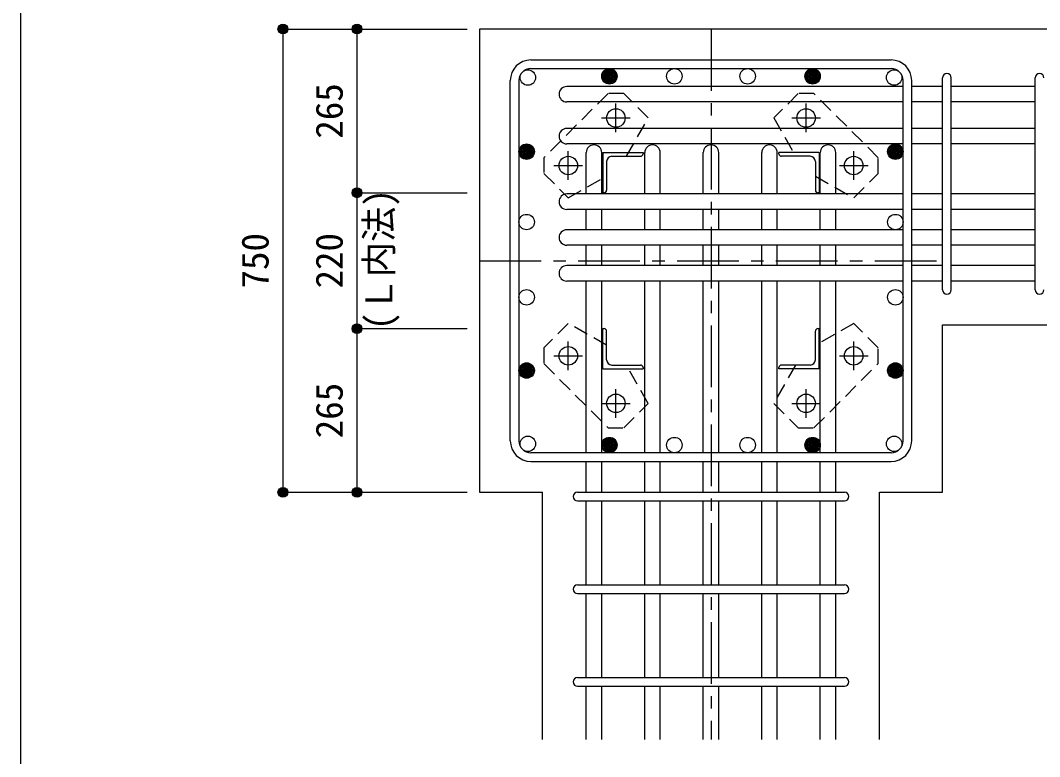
# Model space of a CAD drawing. Units: millimetres at full size, sheet at 1:20. Extents: x -3982 to 3969, y -2797 to 2801.
# Drawn here: x -3982 to -2332, y -1808 to -616 of the extents above; entities that cross this region are included whole.
import ezdxf
from ezdxf.enums import TextEntityAlignment as Align

# ---------------------------------------------------------------- set-up
doc = ezdxf.new("R2010")
doc.units = ezdxf.units.MM
doc.header["$LTSCALE"] = 20
doc.header["$PDMODE"] = 32
doc.header["$PDSIZE"] = 10
doc.linetypes.add('CHAIN1', pattern=[8, 5, -1, 1, -1])
doc.linetypes.add('DASHED1', pattern=[1.8, 1.2, -0.6])
for name, color, linetype in [('6-1_躯体線', 2, 'Continuous'), ('6-2_A.Bolt_', 4, 'Continuous'), ('6-3_柱型主筋', 4, 'Continuous'), ('6-4_フープ', 7, 'Continuous'), ('6-5_梁主筋', 7, 'Continuous'), ('6-6_S.T.P.', 7, 'Continuous'), ('6-9_プレート', 4, 'DASHED1'), ('6-D_寸法', 4, 'Continuous'), ('F-0_枠', 6, 'Continuous')]:
    doc.layers.add(name, color=color, linetype=linetype)
doc.styles.add('ＭＳ ゴシック', font='')
doc.styles.get('ＭＳ ゴシック').set_extended_font_data('MS Gothic')

msp = doc.modelspace()

# ---------------------------------------------------------------- linework, layer by layer
at = {"layer": '6-1_躯体線'}
for p, q in [((-2088.87, -629.67), (-3238.87, -629.67)), ((-3238.87, -629.67), (-3238.87, -1379.67)), ((-2488.87, -1108.67), (-2088.87, -1108.67)), ((-2488.87, -1379.67), (-2488.87, -1108.67)), ((-3238.87, -1379.67), (-3136.87, -1379.67)), ((-3136.87, -1779.67), (-3136.87, -1379.67))]:
    msp.add_line(p, q, dxfattribs=at)
msp.add_lwpolyline([(-2590.87, -1779.67), (-2590.87, -1379.67), (-2488.87, -1379.67)], dxfattribs=at)
at = {"layer": '6-2_A.Bolt_', "linetype": 'CHAIN1'}
for p, q in [((-3017.87, -796.87), (-3017.87, -750.37)), ((-2709.87, -796.87), (-2709.87, -750.37)), ((-3041.17, -773.67), (-2994.67, -773.67)), ((-2733.07, -773.67), (-2686.57, -773.67)), ((-3094.87, -873.87), (-3094.87, -827.37)), ((-2632.87, -873.87), (-2632.87, -827.37)), ((-3118.17, -850.67), (-3071.67, -850.67)), ((-2656.07, -850.67), (-2609.57, -850.67)), ((-3094.87, -1181.97), (-3094.87, -1135.47)), ((-2632.87, -1181.97), (-2632.87, -1135.47)), ((-3118.17, -1158.67), (-3071.67, -1158.67)), ((-2656.07, -1158.67), (-2609.57, -1158.67)), ((-3017.87, -1258.97), (-3017.87, -1212.47)), ((-2709.87, -1258.97), (-2709.87, -1212.47)), ((-3041.17, -1235.67), (-2994.67, -1235.67)), ((-2733.07, -1235.67), (-2686.57, -1235.67))]:
    msp.add_line(p, q, dxfattribs=at)
at = {"layer": '6-2_A.Bolt_'}
for p, q in [((-3038.87, -829.67), (-2973.87, -829.67)), ((-3038.87, -829.67), (-3038.87, -894.67)), ((-3024.37, -835.67), (-2977.87, -835.67)), ((-2973.87, -829.67), (-2973.87, -831.67)), ((-2688.87, -829.67), (-2753.87, -829.67)), ((-2753.87, -831.67), (-2753.87, -829.67)), ((-2703.37, -835.67), (-2749.87, -835.67)), ((-2688.87, -829.67), (-2688.87, -894.67)), ((-3032.87, -844.17), (-3032.87, -890.67)), ((-2694.87, -844.17), (-2694.87, -890.67)), ((-3036.87, -894.67), (-3038.87, -894.67)), ((-2688.87, -894.67), (-2690.87, -894.67)), ((-3038.87, -1114.67), (-3036.87, -1114.67)), ((-3038.87, -1179.67), (-3038.87, -1114.67)), ((-3032.87, -1165.17), (-3032.87, -1118.67)), ((-2694.87, -1165.17), (-2694.87, -1118.67)), ((-2690.87, -1114.67), (-2688.87, -1114.67)), ((-2688.87, -1179.67), (-2688.87, -1114.67)), ((-3038.87, -1179.67), (-2973.87, -1179.67)), ((-3024.37, -1173.67), (-2977.87, -1173.67)), ((-2973.87, -1177.67), (-2973.87, -1179.67)), ((-2753.87, -1179.67), (-2753.87, -1177.67)), ((-2688.87, -1179.67), (-2753.87, -1179.67)), ((-2703.37, -1173.67), (-2749.87, -1173.67))]:
    msp.add_line(p, q, dxfattribs=at)
at = {"layer": '6-2_A.Bolt_', "color": 3}
for centre in [(-3017.87, -773.67), (-2709.87, -773.67), (-3094.87, -850.67), (-2632.87, -850.67), (-3094.87, -1158.67), (-2632.87, -1158.67), (-3017.87, -1235.67), (-2709.87, -1235.67)]:
    msp.add_circle(centre, 15, dxfattribs=at)
at = {"layer": '6-2_A.Bolt_'}
for centre, radius, start, end in [((-3024.37, -844.17), 8.5, 90, 180), ((-2977.87, -831.67), 4, 270, 0), ((-2749.87, -831.67), 4, 180, 270), ((-2703.37, -844.17), 8.5, 0, 90), ((-3036.87, -890.67), 4, 270, 0), ((-2690.87, -890.67), 4, 180, 270), ((-3036.87, -1118.67), 4, 0, 90), ((-2690.87, -1118.67), 4, 90, 180), ((-3024.37, -1165.17), 8.5, 180, 270), ((-2703.37, -1165.17), 8.5, 270, 0), ((-2977.87, -1177.67), 4, 0, 90), ((-2749.87, -1177.67), 4, 90, 180)]:
    msp.add_arc(centre, radius, start, end, dxfattribs=at)
at = {"layer": '6-3_柱型主筋', "color": 3}
for centre in [(-3160.32, -708.22), (-3028.37, -706.17), (-2923.16, -706.17), (-2804.58, -706.17), (-2699.37, -706.17), (-2567.42, -708.22), (-3162.37, -828.17), (-2565.37, -828.17), (-3162.37, -942.17), (-2565.37, -942.17), (-3162.37, -1063.96), (-2565.37, -1063.96), (-3162.37, -1182.54), (-2565.37, -1182.54), (-3160.32, -1301.12), (-3028.37, -1303.17), (-2923.16, -1303.17), (-2804.58, -1303.17), (-2699.37, -1303.17), (-2567.42, -1301.12)]:
    msp.add_circle(centre, 12.5, dxfattribs=at)
at = {"layer": '6-3_柱型主筋'}
for centre, radius in [((-3028.37, -706.17), 12.5), ((-3028.37, -706.17), 11.25), ((-3028.37, -706.17), 10), ((-3028.37, -706.17), 8.75), ((-3028.37, -706.17), 7.5), ((-3028.37, -706.17), 6.25), ((-3028.37, -706.17), 5), ((-3028.37, -706.17), 3.75), ((-3028.37, -706.17), 2.5), ((-3028.37, -706.17), 1.25), ((-2699.37, -706.17), 12.5), ((-2699.37, -706.17), 11.25), ((-2699.37, -706.17), 10), ((-2699.37, -706.17), 8.75), ((-2699.37, -706.17), 7.5), ((-2699.37, -706.17), 6.25), ((-2699.37, -706.17), 5), ((-2699.37, -706.17), 3.75), ((-2699.37, -706.17), 2.5), ((-2699.37, -706.17), 1.25), ((-3162.37, -828.17), 12.5), ((-3162.37, -828.17), 11.25), ((-3162.37, -828.17), 10), ((-3162.37, -828.17), 8.75), ((-3162.37, -828.17), 7.5), ((-3162.37, -828.17), 6.25), ((-3162.37, -828.17), 5), ((-3162.37, -828.17), 3.75), ((-2565.37, -828.17), 12.5), ((-2565.37, -828.17), 11.25), ((-2565.37, -828.17), 10), ((-2565.37, -828.17), 8.75), ((-2565.37, -828.17), 7.5), ((-2565.37, -828.17), 6.25), ((-2565.37, -828.17), 5), ((-2565.37, -828.17), 3.75), ((-3162.37, -828.17), 2.5), ((-3162.37, -828.17), 1.25), ((-2565.37, -828.17), 2.5), ((-2565.37, -828.17), 1.25), ((-3162.37, -1182.54), 12.5), ((-3162.37, -1182.54), 11.25), ((-2565.37, -1182.54), 12.5), ((-2565.37, -1182.54), 11.25), ((-3162.37, -1182.54), 10), ((-3162.37, -1182.54), 8.75), ((-3162.37, -1182.54), 7.5), ((-3162.37, -1182.54), 6.25), ((-3162.37, -1182.54), 5), ((-3162.37, -1182.54), 3.75), ((-3162.37, -1182.54), 2.5), ((-3162.37, -1182.54), 1.25), ((-2565.37, -1182.54), 10), ((-2565.37, -1182.54), 8.75), ((-2565.37, -1182.54), 7.5), ((-2565.37, -1182.54), 6.25), ((-2565.37, -1182.54), 5), ((-2565.37, -1182.54), 3.75), ((-2565.37, -1182.54), 2.5), ((-2565.37, -1182.54), 1.25), ((-3028.37, -1303.17), 12.5), ((-3028.37, -1303.17), 11.25), ((-3028.37, -1303.17), 10), ((-3028.37, -1303.17), 8.75), ((-3028.37, -1303.17), 7.5), ((-3028.37, -1303.17), 6.25), ((-3028.37, -1303.17), 5), ((-3028.37, -1303.17), 3.75), ((-3028.37, -1303.17), 2.5), ((-3028.37, -1303.17), 1.25), ((-2699.37, -1303.17), 12.5), ((-2699.37, -1303.17), 11.25), ((-2699.37, -1303.17), 10), ((-2699.37, -1303.17), 8.75), ((-2699.37, -1303.17), 7.5), ((-2699.37, -1303.17), 6.25), ((-2699.37, -1303.17), 5), ((-2699.37, -1303.17), 3.75), ((-2699.37, -1303.17), 2.5), ((-2699.37, -1303.17), 1.25)]:
    msp.add_circle(centre, radius, dxfattribs=at)
at = {"layer": '6-4_フープ'}
for p, q in [((-3155.37, -679.67), (-2572.37, -679.67)), ((-3155.37, -693.67), (-2572.37, -693.67)), ((-3188.87, -1296.17), (-3188.87, -713.17)), ((-3174.87, -713.17), (-3174.87, -1296.17)), ((-2552.87, -1296.17), (-2552.87, -713.17)), ((-2538.87, -1296.17), (-2538.87, -713.17)), ((-2572.37, -1315.67), (-3155.37, -1315.67)), ((-3155.37, -1329.67), (-2572.37, -1329.67))]:
    msp.add_line(p, q, dxfattribs=at)
for centre, radius, start, end in [((-3155.37, -713.17), 33.5, 90, 180), ((-2572.37, -713.17), 33.5, 0, 90), ((-3155.37, -713.17), 19.5, 90, 180), ((-2572.37, -713.17), 19.5, 0, 90), ((-3155.37, -1296.17), 33.5, 180, 270), ((-3155.37, -1296.17), 19.5, 180, 270), ((-2572.37, -1296.17), 33.5, 270, 0), ((-2572.37, -1296.17), 19.5, 270, 0)]:
    msp.add_arc(centre, radius, start, end, dxfattribs=at)
at = {"layer": '6-5_梁主筋', "color": 4}
for p, q in [((-3436.89, -629.67), (-3258.87, -629.67)), ((-3436.89, -1379.67), (-3258.87, -1379.67))]:
    msp.add_line(p, q, dxfattribs=at)
at = {"layer": '6-5_梁主筋'}
for p, q in [((-2552.87, -722.72), (-3097.37, -722.72)), ((-2488.87, -722.72), (-2538.87, -722.72)), ((-2338.87, -722.72), (-2474.87, -722.72)), ((-2552.87, -747.72), (-3097.37, -747.72)), ((-2488.87, -747.72), (-2538.87, -747.72)), ((-2338.87, -747.72), (-2474.87, -747.72)), ((-2552.87, -790.67), (-3097.37, -790.67)), ((-2488.87, -790.67), (-2538.87, -790.67)), ((-2338.87, -790.67), (-2474.87, -790.67)), ((-2552.87, -815.67), (-3097.37, -815.67)), ((-2488.87, -815.67), (-2538.87, -815.67)), ((-2338.87, -815.67), (-2474.87, -815.67)), ((-3065.87, -896.67), (-3065.87, -829.67)), ((-3040.87, -896.67), (-3040.87, -829.67)), ((-2971.12, -896.67), (-2971.12, -829.67)), ((-2946.12, -896.67), (-2946.12, -829.67)), ((-2876.37, -896.67), (-2876.37, -829.67)), ((-2851.37, -896.67), (-2851.37, -829.67)), ((-2781.62, -896.67), (-2781.62, -829.67)), ((-2756.62, -896.67), (-2756.62, -829.67)), ((-2686.87, -896.67), (-2686.87, -829.67)), ((-2661.87, -896.67), (-2661.87, -829.67)), ((-2552.87, -896.67), (-3097.37, -896.67)), ((-2488.87, -896.67), (-2538.87, -896.67)), ((-2338.87, -896.67), (-2474.87, -896.67)), ((-2552.87, -921.67), (-3097.37, -921.67)), ((-3065.87, -954.67), (-3065.87, -921.67)), ((-3040.87, -954.67), (-3040.87, -921.67)), ((-2971.12, -954.67), (-2971.12, -921.67)), ((-2946.12, -954.67), (-2946.12, -921.67)), ((-2876.37, -954.67), (-2876.37, -921.67)), ((-2851.37, -954.67), (-2851.37, -921.67)), ((-2781.62, -954.67), (-2781.62, -921.67)), ((-2756.62, -954.67), (-2756.62, -921.67)), ((-2686.87, -954.67), (-2686.87, -921.67)), ((-2661.87, -954.67), (-2661.87, -921.67)), ((-2488.87, -921.67), (-2538.87, -921.67)), ((-2338.87, -921.67), (-2474.87, -921.67)), ((-2552.87, -954.67), (-3097.37, -954.67)), ((-2488.87, -954.67), (-2538.87, -954.67)), ((-2338.87, -954.67), (-2474.87, -954.67)), ((-2552.87, -979.67), (-3097.37, -979.67)), ((-3065.87, -1012.67), (-3065.87, -979.67)), ((-3040.87, -1012.67), (-3040.87, -979.67)), ((-2971.12, -1012.67), (-2971.12, -979.67)), ((-2946.12, -1012.67), (-2946.12, -979.67)), ((-2876.37, -1012.67), (-2876.37, -979.67)), ((-2851.37, -1012.67), (-2851.37, -979.67)), ((-2781.62, -1012.67), (-2781.62, -979.67)), ((-2756.62, -1012.67), (-2756.62, -979.67)), ((-2686.87, -1012.67), (-2686.87, -979.67)), ((-2661.87, -1012.67), (-2661.87, -979.67)), ((-2488.87, -979.67), (-2538.87, -979.67)), ((-2338.87, -979.67), (-2474.87, -979.67)), ((-2552.87, -1012.67), (-3097.37, -1012.67)), ((-2488.87, -1012.67), (-2538.87, -1012.67)), ((-2338.87, -1012.67), (-2474.87, -1012.67)), ((-2552.87, -1037.67), (-3097.37, -1037.67)), ((-3065.87, -1315.67), (-3065.87, -1037.67)), ((-3040.87, -1315.67), (-3040.87, -1037.67)), ((-2971.12, -1315.67), (-2971.12, -1037.67)), ((-2946.12, -1315.67), (-2946.12, -1037.67)), ((-2876.37, -1315.67), (-2876.37, -1037.67)), ((-2851.37, -1315.67), (-2851.37, -1037.67)), ((-2781.62, -1315.67), (-2781.62, -1037.67)), ((-2756.62, -1315.67), (-2756.62, -1037.67)), ((-2686.87, -1315.67), (-2686.87, -1037.67)), ((-2661.87, -1315.67), (-2661.87, -1037.67)), ((-2488.87, -1037.67), (-2538.87, -1037.67)), ((-2338.87, -1037.67), (-2474.87, -1037.67)), ((-3065.87, -1379.67), (-3065.87, -1329.67)), ((-3040.87, -1379.67), (-3040.87, -1329.67)), ((-2971.12, -1379.67), (-2971.12, -1329.67)), ((-2946.12, -1379.67), (-2946.12, -1329.67)), ((-2876.37, -1379.67), (-2876.37, -1329.67)), ((-2851.37, -1379.67), (-2851.37, -1329.67)), ((-2781.62, -1379.67), (-2781.62, -1329.67)), ((-2756.62, -1379.67), (-2756.62, -1329.67)), ((-2686.87, -1379.67), (-2686.87, -1329.67)), ((-2661.87, -1379.67), (-2661.87, -1329.67)), ((-3065.87, -1529.67), (-3065.87, -1393.67)), ((-3040.87, -1529.67), (-3040.87, -1393.67)), ((-2971.12, -1529.67), (-2971.12, -1393.67)), ((-2946.12, -1529.67), (-2946.12, -1393.67)), ((-2876.37, -1529.67), (-2876.37, -1393.67)), ((-2851.37, -1529.67), (-2851.37, -1393.67)), ((-2781.62, -1529.67), (-2781.62, -1393.67)), ((-2756.62, -1529.67), (-2756.62, -1393.67)), ((-2686.87, -1529.67), (-2686.87, -1393.67)), ((-2661.87, -1529.67), (-2661.87, -1393.67)), ((-3065.87, -1679.67), (-3065.87, -1543.67)), ((-3040.87, -1679.67), (-3040.87, -1543.67)), ((-2971.12, -1679.67), (-2971.12, -1543.67)), ((-2946.12, -1679.67), (-2946.12, -1543.67)), ((-2876.37, -1679.67), (-2876.37, -1543.67)), ((-2851.37, -1679.67), (-2851.37, -1543.67)), ((-2781.62, -1679.67), (-2781.62, -1543.67)), ((-2756.62, -1679.67), (-2756.62, -1543.67)), ((-2686.87, -1679.67), (-2686.87, -1543.67)), ((-2661.87, -1679.67), (-2661.87, -1543.67)), ((-3065.87, -1779.67), (-3065.87, -1693.67)), ((-3040.87, -1779.67), (-3040.87, -1693.67)), ((-2971.12, -1779.67), (-2971.12, -1693.67)), ((-2946.12, -1779.67), (-2946.12, -1693.67)), ((-2876.37, -1779.67), (-2876.37, -1693.67)), ((-2851.37, -1779.67), (-2851.37, -1693.67)), ((-2781.62, -1779.67), (-2781.62, -1693.67)), ((-2756.62, -1779.67), (-2756.62, -1693.67)), ((-2686.87, -1779.67), (-2686.87, -1693.67)), ((-2661.87, -1779.67), (-2661.87, -1693.67))]:
    msp.add_line(p, q, dxfattribs=at)
for centre, start, end in [((-3097.37, -735.22), 90, 270), ((-3097.37, -803.17), 90, 270), ((-3053.37, -829.67), 0, 180), ((-2958.62, -829.67), 0, 180), ((-2863.87, -829.67), 0, 180), ((-2769.12, -829.67), 0, 180), ((-2674.37, -829.67), 0, 180), ((-3097.37, -909.17), 90, 270), ((-3097.37, -967.17), 90, 270), ((-3097.37, -1025.17), 90, 270)]:
    msp.add_arc(centre, 12.5, start, end, dxfattribs=at)
for p in [(-3436.89, -629.67), (-3436.89, -1379.67)]:
    msp.add_point(p, dxfattribs=at)
at = {"layer": '6-6_S.T.P.'}
for p, q in [((-2488.87, -1051.67), (-2488.87, -708.72)), ((-2474.87, -1051.67), (-2474.87, -708.72)), ((-2338.87, -1051.67), (-2338.87, -708.72)), ((-3079.87, -1379.67), (-2647.87, -1379.67)), ((-3079.87, -1393.67), (-2647.87, -1393.67)), ((-3079.87, -1529.67), (-2647.87, -1529.67)), ((-3079.87, -1543.67), (-2647.87, -1543.67)), ((-3079.87, -1679.67), (-2647.87, -1679.67)), ((-3079.87, -1693.67), (-2647.87, -1693.67))]:
    msp.add_line(p, q, dxfattribs=at)
for centre, start, end in [((-2481.87, -708.72), 0, 180), ((-2481.87, -708.72), 0, 180), ((-2481.87, -708.72), 0, 180), ((-2481.87, -708.72), 0, 180), ((-2331.87, -708.72), 0, 180), ((-2481.87, -1051.67), 180, 0), ((-2481.87, -1051.67), 180, 0), ((-2481.87, -1051.67), 180, 0), ((-2481.87, -1051.67), 180, 0), ((-2331.87, -1051.67), 180, 0), ((-3079.87, -1386.67), 90, 270), ((-3079.87, -1386.67), 90, 270), ((-3079.87, -1386.67), 90, 270), ((-3079.87, -1386.67), 90, 270), ((-2647.87, -1386.67), 270, 90), ((-2647.87, -1386.67), 270, 90), ((-2647.87, -1386.67), 270, 90), ((-2647.87, -1386.67), 270, 90), ((-3079.87, -1536.67), 90, 270), ((-2647.87, -1536.67), 270, 90), ((-3079.87, -1686.67), 90, 270), ((-2647.87, -1686.67), 270, 90)]:
    msp.add_arc(centre, 7, start, end, dxfattribs=at)
at = {"layer": '6-9_プレート'}
for points in [[(-3030.57, -734.07), (-3134.47, -837.97), (-3134.47, -863.47), (-3094.87, -903.07), (-3032.87, -867.87)], [(-3000.67, -835.67), (-2965.47, -773.67), (-3005.07, -734.07), (-3030.57, -734.07)], [(-2593.27, -837.97), (-2697.17, -734.07), (-2722.67, -734.07), (-2762.27, -773.67), (-2727.07, -835.67)], [(-2694.87, -867.87), (-2632.87, -903.07), (-2593.27, -863.47), (-2593.27, -837.97)], [(-3032.87, -1141.47), (-3094.87, -1106.27), (-3134.47, -1145.87), (-3134.47, -1171.37)], [(-2697.17, -1275.27), (-2593.27, -1171.37), (-2593.27, -1145.87), (-2632.87, -1106.27), (-2694.87, -1141.47)], [(-3134.47, -1171.37), (-3030.57, -1275.27), (-3005.07, -1275.27), (-2965.47, -1235.67), (-3000.67, -1173.67)], [(-2727.07, -1173.67), (-2762.27, -1235.67), (-2722.67, -1275.27), (-2697.17, -1275.27)]]:
    msp.add_lwpolyline(points, dxfattribs=at)
at = {"layer": '6-D_寸法'}
for p, q in [((-3556.89, -629.67), (-3436.89, -629.67)), ((-3556.89, -629.67), (-3556.89, -1379.67)), ((-3436.89, -629.67), (-3258.87, -629.67)), ((-3436.89, -629.67), (-3258.87, -629.67)), ((-3436.89, -629.67), (-3258.87, -629.67)), ((-3436.89, -629.67), (-3258.87, -629.67)), ((-3436.89, -629.67), (-3258.87, -629.67)), ((-3436.89, -1114.67), (-3436.89, -894.67)), ((-3436.89, -894.67), (-3258.87, -894.67)), ((-3436.89, -1379.67), (-3436.89, -1114.67)), ((-3436.89, -1114.67), (-3258.87, -1114.67)), ((-3556.89, -1379.67), (-3436.89, -1379.67)), ((-3436.89, -1379.67), (-3258.87, -1379.67)), ((-3436.89, -1379.67), (-3258.87, -1379.67)), ((-3436.89, -1379.67), (-3258.87, -1379.67)), ((-3436.89, -1379.67), (-3258.87, -1379.67)), ((-3436.89, -1379.67), (-3258.87, -1379.67)), ((-3436.89, -1379.67), (-3258.87, -1379.67))]:
    msp.add_line(p, q, dxfattribs=at)
at = {"layer": '6-D_寸法', "linetype": 'CHAIN1'}
for p, q in [((-2863.87, -629.67), (-2863.87, -1779.67)), ((-3238.87, -1004.67), (-2488.87, -1004.67))]:
    msp.add_line(p, q, dxfattribs=at)
at = {"layer": '6-D_寸法'}
for points in [[(-3436.89, -894.67), (-3436.89, -629.67), (-3258.87, -629.67)], [(-3556.89, -1379.67), (-3436.89, -1379.67), (-3258.87, -1379.67)], [(-3556.89, -1379.67), (-3436.89, -1379.67), (-3258.87, -1379.67)]]:
    msp.add_lwpolyline(points, dxfattribs=at)
for centre, radius in [((-3556.89, -629.67), 8), ((-3556.89, -629.67), 7.2), ((-3556.89, -629.67), 6.4), ((-3556.89, -629.67), 5.6), ((-3556.89, -629.67), 4.8), ((-3556.89, -629.67), 4), ((-3556.89, -629.67), 3.2), ((-3436.89, -629.67), 8), ((-3436.89, -629.67), 7.2), ((-3436.89, -629.67), 6.4), ((-3436.89, -629.67), 5.6), ((-3436.89, -629.67), 4.8), ((-3436.89, -629.67), 4), ((-3436.89, -629.67), 3.2), ((-3556.89, -629.67), 2.4), ((-3556.89, -629.67), 1.6), ((-3556.89, -629.67), 0.8), ((-3436.89, -629.67), 2.4), ((-3436.89, -629.67), 1.6), ((-3436.89, -629.67), 0.8), ((-3436.89, -894.67), 8), ((-3436.89, -894.67), 7.2), ((-3436.89, -894.67), 6.4), ((-3436.89, -894.67), 5.6), ((-3436.89, -894.67), 4.8), ((-3436.89, -894.67), 4), ((-3436.89, -894.67), 3.2), ((-3436.89, -894.67), 2.4), ((-3436.89, -894.67), 1.6), ((-3436.89, -894.67), 0.8), ((-3436.89, -1114.67), 8), ((-3436.89, -1114.67), 7.2), ((-3436.89, -1114.67), 6.4), ((-3436.89, -1114.67), 5.6), ((-3436.89, -1114.67), 4.8), ((-3436.89, -1114.67), 4), ((-3436.89, -1114.67), 3.2), ((-3436.89, -1114.67), 2.4), ((-3436.89, -1114.67), 1.6), ((-3436.89, -1114.67), 0.8), ((-3556.89, -1379.67), 8), ((-3556.89, -1379.67), 7.2), ((-3556.89, -1379.67), 6.4), ((-3556.89, -1379.67), 5.6), ((-3556.89, -1379.67), 4.8), ((-3556.89, -1379.67), 4), ((-3556.89, -1379.67), 3.2), ((-3556.89, -1379.67), 2.4), ((-3556.89, -1379.67), 1.6), ((-3556.89, -1379.67), 0.8), ((-3436.89, -1379.67), 8), ((-3436.89, -1379.67), 7.2), ((-3436.89, -1379.67), 6.4), ((-3436.89, -1379.67), 5.6), ((-3436.89, -1379.67), 4.8), ((-3436.89, -1379.67), 4), ((-3436.89, -1379.67), 3.2), ((-3436.89, -1379.67), 2.4), ((-3436.89, -1379.67), 1.6), ((-3436.89, -1379.67), 0.8)]:
    msp.add_circle(centre, radius, dxfattribs=at)
at = {"layer": '6-D_寸法', "color": 7}
for p in [(-3556.89, -629.67), (-3436.89, -629.67), (-3436.89, -894.67), (-3436.89, -1114.67), (-3556.89, -1379.67), (-3436.89, -1379.67)]:
    msp.add_point(p, dxfattribs=at)
at = {"layer": 'F-0_枠'}
msp.add_line((-3981.92, 2800.77), (-3981.92, -2796.83), dxfattribs=at)

# ---------------------------------------------------------------- texts
at = {"layer": '6-D_寸法', "style": 'ＭＳ ゴシック'}
for s, p in [('265', (-3446.89, -807.17)), ('750', (-3566.89, -1049.67)), ('220', (-3446.89, -1049.67)), ('265', (-3446.89, -1292.17))]:
    msp.add_text(s, height=43.99, rotation=90, dxfattribs=at).set_placement(p, align=Align.BOTTOM_LEFT)
at = {"layer": '6-D_寸法', "style": 'ＭＳ ゴシック', "width": 0.95}
msp.add_text('(Ｌ内法)', height=43.99, rotation=90, dxfattribs=at).set_placement((-3366.41, -1116.77), align=Align.BOTTOM_LEFT)

doc.saveas('drawing.dxf')
